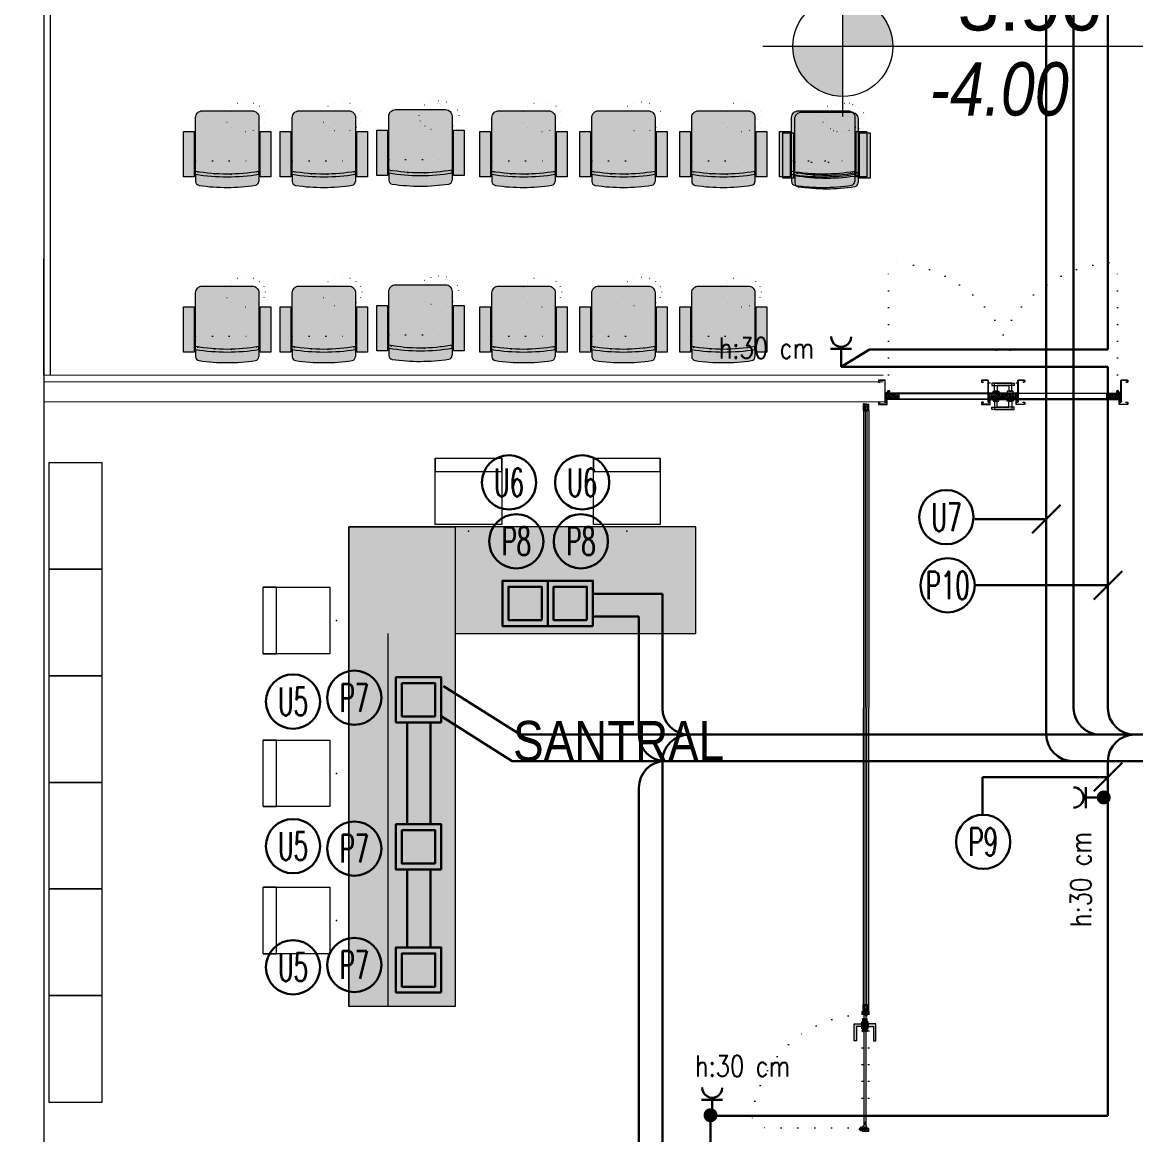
# Model space of a CAD drawing. Header units: metres. Extents: x -13194 to 152406, y -14653 to 29421.
# Drawn here: x 84024 to 84860, y 2365 to 3200 of the extents above; entities that cross this region are included whole.
import ezdxf
from ezdxf.enums import TextEntityAlignment as Align

# ---------------------------------------------------------------- set-up
doc = ezdxf.new("R2010")
doc.units = ezdxf.units.M
doc.header["$LTSCALE"] = 100
doc.header["$MEASUREMENT"] = 0
for name, pattern in [('DASHDOT', [1, 0.5, -0.25, 0, -0.25]), ('DOT2', [0.125, 0, -0.125]), ('HIDDEN', [0.375, 0.25, -0.125])]:
    doc.linetypes.add(name, pattern=pattern)
doc.layers.get('0').update_dxf_attribs({"color": 9, "lineweight": 9})
for name, color, linetype, lineweight in [('0 @ 1', 9, 'Continuous', 9), ('00', 9, 'Continuous', 9), ('01', 9, 'Continuous', 9), ('05', 9, 'Continuous', 9), ('05S', 9, 'Continuous', 9), ('06C', 9, 'Continuous', 9), ('06C @ 1', 9, 'Continuous', 9), ('06D', 9, 'Continuous', 9), ('07K', 9, 'Continuous', 9), ('09', 9, 'Continuous', 9), ('10', 9, 'Continuous', 9), ('12', 9, 'Continuous', 9), ('15', 9, 'Continuous', 9), ('20', 9, 'DOT2', 9), ('21', 9, 'Continuous', 9), ('E-KABLO', 7, 'Continuous', 30), ('E-LINYE', 7, 'Continuous', 30), ('E-PRİZ', 7, 'Continuous', 30), ('E-YAZI', 7, 'Continuous', 30)]:
    doc.layers.add(name, color=color, linetype=linetype, lineweight=lineweight)
doc.styles.add('Arial', font='arial.ttf', dxfattribs={"height": 2.5})
doc.styles.add('E-YAZI', font='txttw.shx')
doc.styles.add('MuuM_TEXT-ITALIC', font='ARIALNI.TTF')
doc.styles.add('MuuM_TEXT-STANDART', font='ARIALN.TTF')
pattern_1 = [(225, (-604.72494, -2171.82614), (-0.0883883476, 0.0883883476), []), (135, (-604.72494, -2171.82614), (0.0883883476, 0.0883883476), [])]

# ---------------------------------------------------------------- blocks, each defined once
blk = doc.blocks.new('100_PRİZ')
at = {"layer": 'E-PRİZ', "color": 4}
for p, q in [((-1.22, 2.14), (1.28, 2.14)), ((0, 2.4), (0, 0))]:
    blk.add_line(p, q, dxfattribs=at)
blk.add_arc((0, 3.6), 1.2, 180.7551, 0.7551, dxfattribs=at)
blk = doc.blocks.new('E-DÖŞEME BUAT')
at = {"layer": 'E-YAZI', "color": 5}
for points in [[(-34, 34), (0, 34), (0, 0), (-34, 0)], [(-29.5, 29.5), (-4.5, 29.5), (-4.5, 4.5), (-29.5, 4.5)]]:
    blk.add_lwpolyline(points, close=True, dxfattribs=at)
blk = doc.blocks.new('1.Bod.Ara.Sitatik Elk')
at = {"layer": '01'}
blk.add_lwpolyline([(40, -8750), (0, -8750), (0, -2950), (40, -2950), (40, -8710), (40, -8710)], close=True, dxfattribs=at)
blk = doc.blocks.new('p-sandalye-03')
for points in [[(-5, -25.14), (-5, 24.86), (-55, 24.86), (-55, -25.14), (-5, -25.14)], [(-55, 24.86), (-45, 24.86), (-45, -25.14), (-55, -25.14)]]:
    blk.add_lwpolyline(points)
blk.add_point((0, -0.14))
blk = doc.blocks.new('g-kapı kolu-p')
at = {"layer": '05S'}
h = blk.add_hatch(color=256, dxfattribs=at)
h.paths.add_polyline_path([(-0.95, 8.21), (11.85, 8.21), (11.85, 6.31), (0.95, 6.31), (0.95, 2.41), (-0.95, 2.41)])
h.paths.add_polyline_path([(-2.65, 2.41), (2.65, 2.41), (2.65, 1.5), (-2.65, 1.5)])
h.paths.add_polyline_path([(-5, 1.5), (5, 1.5), (5, 0.5), (-5, 0.5)])
h.paths.add_polyline_path([(-5, -0.5), (5, -0.5), (5, -1.5), (-5, -1.5)])
h.paths.add_polyline_path([(-2.65, -1.5), (2.65, -1.5), (2.65, -2.41), (-2.65, -2.41)])
h.paths.add_polyline_path([(-0.95, -2.41), (0.95, -2.41), (0.95, -6.31), (11.85, -6.31), (11.85, -8.21), (-0.95, -8.21)])
for points in [[(-5, 0.5), (5, 0.5), (5, 1.5), (-5, 1.5)], [(-2.65, 1.5), (2.65, 1.5), (2.65, 2.41), (-2.65, 2.41)], [(-5, -1.5), (5, -1.5), (5, -0.5), (-5, -0.5)], [(-2.65, -1.5), (2.65, -1.5), (2.65, -2.41), (-2.65, -2.41)]]:
    blk.add_lwpolyline(points, close=True)
for points in [[(11.85, 8.21), (-0.95, 8.21), (-0.95, 2.41), (0.95, 2.41), (0.95, 6.31), (11.85, 6.31), (11.85, 8.21)], [(11.85, -8.21), (-0.95, -8.21), (-0.95, -2.41), (0.95, -2.41), (0.95, -6.31), (11.85, -6.31), (11.85, -8.21)]]:
    blk.add_lwpolyline(points)
blk = doc.blocks.new('k-cambölme-kapı-p')
at = {"layer": '10'}
h = blk.add_hatch(dxfattribs=at)
h.set_pattern_fill('NET', color=256, angle=135, style=0)
h.set_pattern_definition([(135, (3753.7029, 560.85184), (-0.0883883476, -0.0883883476), []), (225, (3753.7029, 560.85184), (0.0883883476, -0.0883883476), [])])
h.paths.add_polyline_path([(2.08, -0.06), (2.08, 0.02), (2.07, 0.04), (2.05, 0.07), (2.01, 0.09), (1.98, 0.1), (1.97, 0.1), (1.97, -0.29), (1.94, -0.29), (1.94, -0.43), (1.88, -0.49), (1.67, -0.49), (1.82, -0.29), (1.73, -0.29), (1.53, -0.5), (1.44, -0.5), (1.62, -0.32), (1.62, -0.29), (1.51, -0.29), (1.34, -0.42), (1.32, -0.44), (1.3, -0.48), (1.29, -0.51), (1.26, -0.57), (1.26, -0.31), (1.32, -0.29), (1.23, -0.29), (1.23, -0.53), (1.23, -0.59), (1.24, -0.62), (1.26, -0.64), (3.47, -0.64), (3.47, -0.58), (3.38, -0.35), (3.38, -0.3), (3.42, -0.25), (3.42, -0.2), (3.38, -0.16), (2.73, -0.16), (2.74, -0.2), (2.91, -0.2, -1), (2.91, -0.25)])
h.paths.add_polyline_path([(2.05, -0.18), (2.05, -0.21), (2.08, -0.23), (2.11, -0.24), (2.15, -0.25), (2.95, -0.27), (2.92, -0.29), (2.55, -0.29), (2.54, -0.31), (2.52, -0.33), (2.5, -0.34), (2.48, -0.34), (2.46, -0.34), (2.44, -0.32), (2.42, -0.3), (2.08, -0.3), (1.99, -0.11), (1.99, -0.07), (2.05, -0.07)], flags=16)
h.paths.add_polyline_path([(2.41, -0.34), (2.51, -0.5), (2.08, -0.5), (2.08, -0.34)], flags=16)
h.paths.add_polyline_path([(2.55, -0.33), (2.89, -0.33), (2.94, -0.33), (3.28, -0.34, 0.166992), (3.34, -0.55), (2.72, -0.55), (2.55, -0.36)], flags=16)
h.paths.add_polyline_path([(3.02, -0.22), (3.02, -0.2), (3.33, -0.2, 0.10606), (3.29, -0.33), (3.01, -0.27)], flags=16)
h = blk.add_hatch(dxfattribs=at)
h.set_pattern_fill('NET', color=256, angle=135, style=0)
h.set_pattern_definition([(45, (474.94443, 2280.71206), (0.0883883476, -0.0883883476), []), (315, (474.94443, 2280.71206), (-0.0883883476, -0.0883883476), [])])
h.paths.add_polyline_path([(87.27, -0.16), (87.26, -0.2), (87.09, -0.2, 1), (87.09, -0.25), (87.92, -0.25), (87.92, -0.01), (87.93, 0.03), (87.96, 0.05), (88, 0.07), (88.03, 0.07), (88.03, -0.29), (88.06, -0.29), (88.06, -0.43), (88.12, -0.49), (88.33, -0.49), (88.18, -0.29), (88.27, -0.29), (88.47, -0.5), (88.56, -0.5), (88.38, -0.32), (88.38, -0.29), (88.49, -0.29), (88.66, -0.42), (88.68, -0.44), (88.7, -0.48), (88.71, -0.51), (88.74, -0.57), (88.74, -0.31), (88.68, -0.29), (88.77, -0.29), (88.77, -0.53), (88.77, -0.59), (88.76, -0.62), (88.74, -0.64), (86.53, -0.64), (86.53, -0.58), (86.62, -0.35), (86.62, -0.3), (86.58, -0.25), (86.58, -0.2), (86.62, -0.16)])
h.paths.add_polyline_path([(87.28, -0.55), (87.45, -0.36), (87.45, -0.33), (87.11, -0.33), (87.06, -0.33), (87.03, -0.31), (86.99, -0.27), (86.98, -0.22), (86.98, -0.2), (86.67, -0.2, -0.292264), (86.66, -0.55)], flags=16)
h.paths.add_polyline_path([(87.48, -0.51), (87.59, -0.51), (87.53, -0.43)], flags=16)
h.paths.add_polyline_path([(87.56, -0.4), (87.69, -0.5), (87.92, -0.5), (87.92, -0.34), (87.59, -0.34)], flags=16)
h.paths.add_polyline_path([(87.62, -0.53), (87.71, -0.62), (87.71, -0.53)], flags=16)
for points in [[(1.97, -0.29), (1.97, 2.13), (2.05, 2.13), (2.05, 2.28, 0.414214), (1.89, 2.44), (0.08, 2.44, 0.414214), (0, 2.36), (0, -2.36, 0.414214), (0.08, -2.44), (2.05, -2.44), (2.05, -2.25), (2.05, -2.23), (2.05, -2.23), (2.05, -2.23), (2.05, -2.23), (2.05, -2.23), (2.05, -0.89)], [(88.03, -0.29), (88.03, 2.13), (87.95, 2.13), (87.95, 2.28, -0.414214), (88.11, 2.44), (89.92, 2.44, -0.414214), (90, 2.36), (90, -2.36, -0.414214), (89.92, -2.44), (87.95, -2.44), (87.95, -2.25), (87.95, -2.23), (87.95, -2.23), (87.95, -2.23), (87.95, -2.23), (87.95, -2.23), (87.95, -0.89)], [(1.51, -0.29), (1.34, -0.42), (1.32, -0.44), (1.3, -0.48), (1.29, -0.51), (1.26, -0.57), (1.26, -0.31), (1.32, -0.29), (1.23, -0.29), (1.23, -0.53), (1.23, -0.59), (1.24, -0.62), (1.26, -0.64), (3.47, -0.64), (3.47, -0.58), (3.38, -0.35), (3.38, -0.3), (3.42, -0.25), (3.42, -0.2), (3.38, -0.16), (2.73, -0.16), (2.74, -0.2), (2.91, -0.2, -1), (2.91, -0.25, -1)], [(88.49, -0.29), (88.66, -0.42), (88.68, -0.44), (88.7, -0.48), (88.71, -0.51), (88.74, -0.57), (88.74, -0.31), (88.68, -0.29), (88.77, -0.29), (88.77, -0.53), (88.77, -0.59), (88.76, -0.62), (88.74, -0.64), (86.53, -0.64), (86.53, -0.58), (86.62, -0.35), (86.62, -0.3), (86.58, -0.25), (86.58, -0.2), (86.62, -0.16), (87.27, -0.16), (87.26, -0.2), (87.09, -0.2, 1), (87.09, -0.25, 1)], [(86.66, -0.55), (87.28, -0.55), (87.45, -0.36), (87.45, -0.33), (87.11, -0.33), (87.06, -0.33), (87.03, -0.31), (86.99, -0.27), (86.98, -0.22), (86.98, -0.2), (86.67, -0.2, 1)]]:
    blk.add_lwpolyline(points, format="xyb", dxfattribs=at)
for points in [[(1.82, 2.27), (0.16, 2.27), (0.16, 2.03), (0.38, 2.03), (0.38, 1.92), (0.22, 1.92), (0.22, 1.16), (0.35, 1.16), (0.35, -0.41), (0.22, -0.41), (0.22, -1.23), (0.36, -1.23), (0.36, -1.38), (0.16, -1.38), (0.16, -2.24), (1.82, -2.24), (1.82, -1.72), (1.62, -1.72), (1.62, -1.58), (1.82, -1.58), (1.82, -1.37), (1.61, -1.37), (1.61, -1.24), (1.74, -1.24), (1.74, -0.85), (1.06, -0.85), (1.06, -0.13), (1.5, -0.13), (1.5, 1.92), (1.57, 2.03), (1.82, 2.03), (1.82, 2.27)], [(0.69, 3.63), (0.69, 2.44)], [(0.69, 2.27), (0.69, -0.24), (1.06, -0.24)], [(1.06, 2.44), (1.06, 2.86)], [(1.06, -0.13), (1.06, 2.27)], [(1.5, 1.92), (1.06, 1.92)], [(1.17, 1.92), (1.17, -0.13)], [(2.91, -0.25), (2.08, -0.06), (2.08, 0.02), (2.07, 0.04), (2.05, 0.07), (2.01, 0.09), (1.98, 0.1), (1.97, 0.1)], [(3.84, 0.88), (2.63, 3.22)], [(4.07, 1.27), (2.67, 3.99)], [(8.14, 0.88), (8.14, 1.27), (4.07, 1.27)], [(5.3, 0.88), (5.3, -0.16)], [(5.5, 1.27), (5.77, 0.97), (5.77, 0.88)], [(5.59, 0.88), (5.59, -0.16)], [(6.76, 1.27), (6.49, 0.97), (6.49, 0.88)], [(6.67, 0.88), (6.67, -0.16)], [(6.96, 0.88), (6.96, -0.16)], [(87.09, -0.25), (87.92, -0.25), (87.92, -0.01), (87.93, 0.03), (87.96, 0.05), (88, 0.07), (88.03, 0.07)], [(88.18, 2.27), (89.84, 2.27), (89.84, 2.03), (89.62, 2.03), (89.62, 1.92), (89.78, 1.92), (89.78, 1.16), (89.65, 1.16), (89.65, -0.41), (89.78, -0.41), (89.78, -1.23), (89.64, -1.23), (89.64, -1.38), (89.84, -1.38), (89.84, -2.24), (88.18, -2.24), (88.18, -1.72), (88.38, -1.72), (88.38, -1.58), (88.18, -1.58), (88.18, -1.37), (88.39, -1.37), (88.39, -1.24), (88.26, -1.24), (88.26, -0.85), (88.94, -0.85), (88.94, -0.13), (88.5, -0.13), (88.5, 1.92), (88.43, 2.03), (88.18, 2.03), (88.18, 2.27)], [(2.05, -0.89), (3.59, -0.89), (3.59, -0.64), (1.23, -0.64), (1.23, -0.29), (1.97, -0.29)], [(1.62, -0.29), (1.62, -0.32), (1.44, -0.5), (1.53, -0.5), (1.73, -0.29)], [(1.82, -0.29), (1.67, -0.49), (1.88, -0.49), (1.94, -0.43), (1.94, -0.29)], [(3.34, -0.55), (2.72, -0.55), (2.55, -0.36), (2.55, -0.33), (2.89, -0.33), (2.94, -0.33)], [(3.28, -0.34), (3.28, -0.34), (2.94, -0.33)], [(3.01, -0.27), (3.02, -0.22), (3.02, -0.2), (3.33, -0.2)], [(3.01, -0.27), (3.29, -0.33), (3.29, -0.33)], [(4.06, -0.16), (4.06, -0.55), (8.14, -0.55)], [(8.14, -0.55), (8.14, -0.16)], [(87.95, -0.89), (86.41, -0.89), (86.41, -0.64), (88.77, -0.64), (88.77, -0.29), (88.03, -0.29)], [(87.59, -0.51), (87.53, -0.43), (87.48, -0.51), (87.59, -0.51)], [(88.18, -0.29), (88.33, -0.49), (88.12, -0.49), (88.06, -0.43), (88.06, -0.29)], [(88.38, -0.29), (88.38, -0.32), (88.56, -0.5), (88.47, -0.5), (88.27, -0.29)]]:
    blk.add_lwpolyline(points, dxfattribs=at)
at = {"layer": '10', "linetype": 'DASHDOT', "ltscale": 0.05}
for points in [[(3.22, 3.63), (0.2, 3.63)], [(1.71, 2.14), (1.71, 4.9)], [(6.13, 1.44), (6.13, -0.55)]]:
    blk.add_lwpolyline(points, dxfattribs=at)
at = {"layer": '10'}
for points in [[(1.99, -0.07), (2.05, -0.07), (2.05, -0.18), (2.05, -0.21), (2.08, -0.23), (2.11, -0.24), (2.15, -0.25), (2.95, -0.27), (2.92, -0.29), (2.55, -0.29), (2.54, -0.31), (2.52, -0.33), (2.5, -0.34), (2.48, -0.34), (2.46, -0.34), (2.44, -0.32), (2.42, -0.3), (2.08, -0.3), (1.99, -0.11)], [(2.08, -0.5), (2.08, -0.34), (2.41, -0.34), (2.51, -0.5), (2.51, -0.5)], [(87.92, -0.5), (87.92, -0.34), (87.59, -0.34), (87.56, -0.4), (87.69, -0.5)], [(87.62, -0.53), (87.71, -0.53), (87.71, -0.62)]]:
    blk.add_lwpolyline(points, close=True, dxfattribs=at)
blk.add_circle((1.71, 3.65), 1.02, dxfattribs=at)
for centre, start, end in [((3.6, -0.37), 176.14303, 214.06492), ((3.6, -0.37), 148.89788, 173.11441), ((86.4, -0.37), 325.93508, 31.10212)]:
    blk.add_arc(centre, 0.322, start, end, dxfattribs=at)
at = {"layer": '15', "linetype": 'DOT2'}
blk.add_lwpolyline([(2.48, 0.36), (2.48, 85.36)], dxfattribs=at)
at = {"layer": '15'}
blk.add_lwpolyline([(2.58, 0.88), (87.42, 0.88), (87.52, 0.78), (87.52, -0.05), (87.42, -0.16), (2.58, -0.16), (2.58, -0.16), (2.48, -0.05), (2.48, 0.78), (2.58, 0.88)], dxfattribs=at)
at = {"layer": '15', "linetype": 'DOT2'}
blk.add_arc((2.48, 0.36), 85.04, 0, 90, dxfattribs=at)
at = {"layer": '20'}
for p, q in [((87.95, 2.43), (2.05, 2.43)), ((87.95, 2.13), (2.05, 2.13)), ((87.95, -2.23), (2.05, -2.23)), ((87.95, -2.44), (2.05, -2.44))]:
    blk.add_line(p, q, dxfattribs=at)
at = {"layer": '06C', "xscale": -1}
blk.add_blockref('g-kapı kolu-p', (79.64, 0.38), dxfattribs=at)
blk = doc.blocks.new('p-strahle-alüminyumdoğramaprofili')
at = {"layer": '10'}
h = blk.add_hatch(dxfattribs=at)
h.set_pattern_fill('NET', color=256, angle=315, style=0)
h.set_pattern_definition(pattern_1)
h.paths.add_polyline_path([(-4.62, 2.65), (-4.68, 2.65), (-4.72, 2.75), (-4.72, 2.8), (-4.69, 2.8), (-4.69, 2.92), (-4.98, 2.92), (-4.98, 2.8), (-4.95, 2.8), (-4.99, 2.65), (-5.08, 2.66), (-5.25, 2.28), (-5.14, 2.28), (-5.14, 2.33), (-4.98, 2.52, 0.2599), (-4.9, 2.28), (-4.66, 2.28, 0.382682)])
h.paths.add_polyline_path([(-4.86, 2.52), (-4.67, 2.52, -2.16717)], flags=16)
h = blk.add_hatch(dxfattribs=at)
h.set_pattern_fill('NET', color=256, angle=315, style=0)
h.set_pattern_definition(pattern_1)
h.paths.add_polyline_path([(-4.62, 0.88), (-4.68, 0.88), (-4.72, 0.77), (-4.72, 0.73), (-4.69, 0.73), (-4.69, 0.6), (-4.98, 0.6), (-4.98, 0.73), (-4.95, 0.73), (-4.99, 0.88), (-5.08, 0.87), (-5.25, 1.24), (-5.14, 1.24), (-5.14, 1.2), (-4.98, 1.01, -0.2599), (-4.9, 1.24), (-4.66, 1.24, -0.382682)])
h.paths.add_polyline_path([(-4.86, 1), (-4.67, 1, 2.16717)], flags=16)
h = blk.add_hatch(dxfattribs=at)
h.set_pattern_fill('NET', color=256, angle=315, style=0)
h.set_pattern_definition([(225, (-608.45214, -2173.53612), (-0.0883883476, 0.0883883476), []), (135, (-608.45214, -2173.53612), (0.0883883476, 0.0883883476), [])])
h.paths.add_polyline_path([(-3.45, 2.28), (-3.45, 2.57), (-4.49, 2.57), (-4.49, 2.28)])
h = blk.add_hatch(dxfattribs=at)
h.set_pattern_fill('NET', color=256, angle=315, style=0)
h.set_pattern_definition([(225, (-608.45214, -2180.04526), (-0.0883883476, 0.0883883476), []), (135, (-608.45214, -2180.04526), (0.0883883476, 0.0883883476), [])])
h.paths.add_polyline_path([(-3.45, 0.93), (-3.45, 1.24), (-4.49, 1.24), (-4.49, 0.93)])
h = blk.add_hatch(dxfattribs=at)
h.set_pattern_fill('NET', color=256, angle=315, style=0)
h.set_pattern_definition([(225, (-629.50454, -2177.58922), (-0.0883883476, 0.0883883476), []), (135, (-629.50454, -2177.58922), (0.0883883476, 0.0883883476), [])])
h.paths.add_polyline_path([(0, 0.68), (0, 1.75), (-0.18, 1.75), (-0.18, 0.68)])
for points in [[(-5.08, 2.66), (-5.25, 2.28)], [(-5.09, 0.88), (-5.25, 1.24)], [(-4.98, 2.52), (-5.14, 2.33), (-5.14, 2.28)], [(-4.98, 1.01), (-5.14, 1.2), (-5.14, 1.24)], [(-4.92, 3.6), (-4.92, 3.16), (-4.61, 3.16), (-4.61, 2.87), (-4.52, 2.87), (-4.62, 2.65), (-4.68, 2.65), (-4.72, 2.75), (-4.72, 2.8), (-4.69, 2.8), (-4.69, 3.05), (-4.98, 3.05), (-4.98, 2.8), (-4.95, 2.8), (-4.99, 2.65), (-5.08, 2.66), (-5.07, 3.76), (-0.11, 3.76)], [(-4.69, 2.92), (-4.98, 2.92)], [(-4.71, 0.6), (-4.98, 0.6)], [(-2.83, 0.2), (-2.67, 0.2), (-2.67, -0.04), (-4.87, -0.04), (-4.87, 0.19), (-4.57, 0.19), (-4.57, 0.73), (-2.67, 0.73)], [(-4.52, 2.87), (-4.49, 2.87), (-4.49, 2.26)], [(-4.49, 0.93), (-4.49, 0.93), (-4.49, 1.26)], [(-3.45, 2.26), (-3.45, 2.57)], [(-3.45, 1.26), (-3.45, 0.93)], [(-2.08, 0.93), (-2.08, 2.57)], [(-0.18, 0.68), (0, 0.68), (0, 1.75)], [(-0.18, 1.75), (0, 1.75)]]:
    blk.add_lwpolyline(points, dxfattribs=at)
for points in [[(-0.18, 2.74), (-0.18, 2.21), (0, 2.21), (0, 2.08), (-0.18, 2.08), (-0.18, 0.43), (0, 0.43), (0, 0), (-0.12, 0), (-0.12, -0.24), (-5.09, -0.24), (-5.09, 0.88), (-4.98, 0.88), (-4.94, 0.7), (-4.99, 0.7), (-4.99, 0.33), (-4.71, 0.33), (-4.71, 0.88), (-4.56, 0.88), (-4.52, 0.93), (-1.28, 0.93), (-1.2, 1.22), (-0.9, 1.22), (-0.9, 0.62), (-0.58, 0.62), (-0.58, 2.74)], [(-2.03, 0.78), (-1.35, 0.78), (-1.35, 0.08), (-1.28, 0.04), (-1.28, -0.04), (-2.09, -0.04), (-2.09, 0.1), (-2.03, 0.15)]]:
    blk.add_lwpolyline(points, close=True, dxfattribs=at)
for points in [[(-0.57, 3.26), (-0.57, 3.62), (-4.89, 3.62), (-4.89, 3.65, 0.561743), (-4.97, 3.66, 0.595966), (-4.92, 3.6, -2.204878)], [(-4.67, 2.52), (-4.86, 2.52, 1)], [(-4.67, 1), (-4.86, 1, -1)], [(-4.61, 2.87), (-4.49, 3.45, -0.833203), (-4.18, 3.44, -0.447088)], [(-4.49, 2.57), (-1.23, 2.57, -0.414214), (-0.9, 2.25), (-0.9, 1.22)], [(-4.18, 3.44), (-4.18, 2.99, 0.414214), (-4.07, 2.89), (-0.82, 2.89), (-0.82, 3.62)], [(-2.67, 0.73), (-2.67, 0.32), (-2.83, 0.32, 1), (-2.83, 0.2, -1)], [(-0.11, 3.76), (-0.11, 3.62), (-0.45, 3.62), (-0.45, 3.14, -1), (-0.66, 3.14)], [(-0.66, 3.14, -0.305404), (-0.57, 3.26, -5.773092)]]:
    blk.add_lwpolyline(points, format="xyb", dxfattribs=at)
for centre, radius, start, end in [((-4.73, 2.47), 0.253, 168.66756, 234.12581), ((-4.73, 1.06), 0.253, 125.87419, 191.33244), ((-4.77, 2.44), 0.125, 139.54015, 40.45985), ((-4.77, 1.08), 0.125, 319.54015, 220.45985), ((-4.84, 2.48), 0.273, 305.97376, 36.42893), ((-4.84, 1.04), 0.273, 323.57107, 54.02624)]:
    blk.add_arc(centre, radius, start, end, dxfattribs=at)
blk = doc.blocks.new('gr-p-birim')
blk.add_lwpolyline([(-0.5, -0.5), (0.5, -0.5), (0.5, 0.5), (-0.5, 0.5)], close=True)
blk = doc.blocks.new('p-kapı kolu')
for points in [[(2.2, 0), (2.2, -1.25), (-2.2, -1.25), (-2.2, 0), (2.2, 0)], [(1.225, -1.25), (1.225, -7.5), (-13.775, -7.5), (-13.775, -5.625), (-1.025, -5.625), (-1.025, -5.625), (-1.025, -1.25), (1.225, -1.25)]]:
    blk.add_lwpolyline(points)
blk = doc.blocks.new('K-AH-01')
at = {"layer": '09'}
h = blk.add_hatch(dxfattribs=at)
h.set_pattern_fill('LOGEND', color=256, scale=10, style=0)
h.set_pattern_definition([(7e-15, (-3944.073, -2726.897), (10, 10), [3, -7]), (7e-15, (-3944.073, -2726.397), (10, 10), [3, -7]), (7e-15, (-3943.573, -2725.397), (10, 10), [2, -8]), (7e-15, (-3943.073, -2724.397), (10, 10), [1.5, -8.5]), (7e-15, (-3943.073, -2723.397), (10, 10), [1, -9]), (7e-15, (-3945.573, -2722.397), (10, 10), [0.5, -2.5, 0.5, -6.5]), (7e-15, (-3944.073, -2721.897), (10, 10), [0.5, -4, 1.5, -4]), (7e-15, (-3942.073, -2721.397), (10, 10), [0.5, -0.5, 0.5, -8.5]), (7e-15, (-3942.573, -2720.897), (10, 10), [0.5, -9.5]), (7e-15, (-3943.073, -2719.897), (10, 10), [1.5, -8.5]), (7e-15, (-3943.073, -2718.897), (10, 10), [2, -8]), (7e-15, (-3943.573, -2717.897), (10, 10), [2.5, -3, 0.5, -4]), (90, (-3947.573, -2723.897), (-10, 10), [0.5, -1, 2.5, -6]), (90, (-3947.073, -2722.897), (-10, 10), [0.5, -0.5, 1.5, -7.5]), (90, (-3946.573, -2718.897), (-10, 10), [1, -9]), (90, (-3946.073, -2722.897), (-10, 10), [2, -3, 0.5, -4.5]), (90, (-3945.573, -2717.397), (-10, 10), [0.5, -9.5]), (90, (-3945.073, -2722.397), (-10, 10), [1.5, -8.5]), (90, (-3944.073, -2721.897), (-10, 10), [1, -9]), (90, (-3943.073, -2721.897), (-10, 10), [0.5, -1.5, 1.5, -6.5]), (90, (-3942.573, -2721.397), (-10, 10), [0.5, -9.5]), (90, (-3942.073, -2723.397), (-10, 10), [1.4, -8.6]), (90, (-3941.573, -2725.397), (-10, 10), [1, -9]), (90, (-3940.573, -2721.397), (-10, 10), [0.5, -9.5]), (90, (-3939.573, -2721.897), (-10, 10), [1.5, -8.5]), (90, (-3938.573, -2721.897), (-10, 10), [1.5, -8.5]), (45, (-3940.073, -2725.8966), (1e-15, 10), [0.7071, -0.7071, 0.7071, -12.020836]), (45, (-3942.073, -2723.3966), (1e-15, 10), [1.4142, -12.727936]), (45, (-3946.073, -2718.3966), (1e-15, 10), [1.4142, -12.727936]), (45, (-3944.073, -2720.8966), (1e-15, 10), [1.4142, -12.727936]), (45, (-3943.573, -2722.8966), (1e-15, 10), [1.4142, -12.727936]), (45, (-3940.573, -2724.8966), (1e-15, 10), [1.4142, -12.727936]), (45, (-3941.573, -2724.3966), (1e-15, 10), [2.12132, -12.020816]), (45, (-3944.573, -2719.8966), (1e-15, 10), [0.7071, -13.435036]), (45, (-3945.073, -2718.8966), (1e-15, 10), [0.7071, -13.435036]), (45, (-3941.073, -2718.8966), (1e-15, 10), [0.7071, -13.435036]), (45, (-3945.073, -2723.8966), (1e-15, 10), [0.7071, -13.435036]), (45, (-3939.573, -2720.3966), (1e-15, 10), [0.7071, -13.435036]), (45, (-3943.073, -2721.3966), (1e-15, 10), [0.7071, -13.435036]), (45, (-3942.073, -2720.3966), (1e-15, 10), [0.7071, -13.435036]), (135, (-3942.573, -2722.3966), (-10, 1e-15), [0.7071, -0.7071, 2.12132, -10.606616]), (135, (-3941.073, -2722.3966), (-10, 1e-15), [0.7071, -13.435036]), (135, (-3941.073, -2725.8966), (-10, 1e-15), [0.7071, -13.435036]), (135, (-3943.073, -2723.3966), (-10, 1e-15), [0.7071, -13.435036]), (135, (-3941.573, -2721.3966), (-10, 1e-15), [0.7071, -13.435036]), (135, (-3944.073, -2723.8966), (-10, 1e-15), [0.7071, -13.435036]), (135, (-3940.073, -2723.8966), (-10, 1e-15), [0.7071, -13.435036]), (135, (-3947.073, -2726.8966), (-10, 1e-15), [0.7071, -13.435036]), (135, (-3946.573, -2726.3966), (-10, 1e-15), [1.4142, -12.727936]), (135, (-3946.073, -2725.8966), (-10, 1e-15), [1.4142, -12.727936]), (135, (-3945.073, -2725.8966), (-10, 1e-15), [1.4142, -12.727936]), (135, (-3944.573, -2724.8966), (-10, 1e-15), [1.4142, -12.727936]), (135, (-3940.573, -2720.8966), (-10, 1e-15), [1.4142, -12.727936]), (135, (-3938.573, -2725.8966), (-10, 1e-15), [1.4142, -12.727936]), (135, (-3938.073, -2717.8966), (-10, 1e-15), [1.4142, -12.727936]), (135, (-3938.073, -2718.8966), (-10, 1e-15), [1.4142, -12.727936]), (135, (-3939.073, -2719.3966), (-10, 1e-15), [1.4142, -12.727936]), (135, (-3946.073, -2719.3966), (-10, 1e-15), [2.12132, -12.020816]), (135, (-3939.573, -2720.3966), (-10, 1e-15), [2.12132, -12.020816]), (26.56505, (-3945.0727, -2717.3966), (10, 4e-09), [1.118, -21.24268]), (26.56505, (-3945.0727, -2722.3966), (10, 4e-09), [1.118, -21.24268]), (26.56505, (-3944.0727, -2719.3966), (10, 4e-09), [1.118, -21.24268]), (26.56505, (-3941.0727, -2726.3966), (10, 4e-09), [1.118, -21.24268]), (26.56505, (-3941.5727, -2725.3966), (10, 4e-09), [1.118, -21.24268]), (26.56505, (-3944.5727, -2723.3966), (10, 4e-09), [1.118, -21.24268]), (26.56505, (-3944.5727, -2718.3966), (10, 4e-09), [1.118, -21.24268]), (26.56505, (-3941.5727, -2721.3966), (10, 4e-09), [2.236, -20.12468]), (63.43495, (-3941.5727, -2719.8966), (5e-10, 10), [1.118, -21.24268]), (63.43495, (-3940.0727, -2722.8966), (5e-10, 10), [1.118, -21.24268]), (63.43495, (-3945.0727, -2720.8966), (5e-10, 10), [1.118, -21.24268]), (63.43495, (-3947.0727, -2720.3966), (5e-10, 10), [1.118, -21.24268]), (63.43495, (-3941.0727, -2722.3966), (5e-10, 10), [1.118, -21.24268]), (63.43495, (-3942.0727, -2722.3966), (5e-10, 10), [1.118, -21.24268]), (63.43495, (-3946.0727, -2720.8966), (5e-10, 10), [2.236, -20.12468]), (63.43495, (-3938.5727, -2724.3966), (5e-10, 10), [2.236, -20.12468]), (63.43495, (-3939.5727, -2723.8966), (5e-10, 10), [2.236, -20.12468]), (116.56505, (-3947.5727, -2725.3966), (-4e-09, 10), [1.118, -21.24268]), (116.56505, (-3947.5727, -2719.8966), (-4e-09, 10), [1.118, -21.24268]), (116.56505, (-3945.5727, -2726.8966), (-4e-09, 10), [1.118, -21.24268]), (116.56505, (-3946.5727, -2717.8966), (-4e-09, 10), [1.118, -21.24268]), (116.56505, (-3945.5727, -2723.8966), (-4e-09, 10), [1.118, -21.24268]), (116.56505, (-3943.5727, -2722.8966), (-4e-09, 10), [1.118, -21.24268]), (116.56505, (-3942.5727, -2720.8966), (-4e-09, 10), [1.118, -21.24268]), (116.56505, (-3947.0727, -2724.8966), (3.2e-06, 10.0000016), [1.118, -21.24268]), (116.56505, (-3944.5727, -2723.3966), (-4e-09, 10), [1.118, -21.24268]), (116.56505, (-3941.5727, -2724.3966), (-4e-09, 10), [1.118, -21.24268]), (116.56505, (-3940.5727, -2723.3966), (-4e-09, 10), [1.118, -21.24268]), (116.56505, (-3938.5727, -2720.3966), (-4e-09, 10), [1.118, -21.24268]), (116.56505, (-3946.0727, -2717.3966), (-4e-09, 10), [1.118, -21.24268]), (116.56505, (-3947.5727, -2717.8966), (-4e-09, 10), [2.236, -20.12468]), (116.56505, (-3946.0727, -2724.8966), (-4e-09, 10), [2.236, -20.12468]), (153.43495, (-3947.5727, -2726.3966), (-10, 5e-10), [1.118, -21.24268]), (153.43495, (-3939.0727, -2726.8966), (-10, 5e-10), [1.118, -21.24268]), (153.43495, (-3939.5727, -2721.8966), (-10, 5e-10), [1.118, -21.24268]), (153.43495, (-3943.5727, -2725.3966), (-10, 5e-10), [1.118, -21.24268]), (153.43495, (-3944.0727, -2726.3966), (-10, 5e-10), [1.118, -21.24268]), (153.43495, (-3943.0727, -2724.3966), (-10, 5e-10), [1.118, -21.24268]), (153.43495, (-3940.0727, -2718.3966), (-10, 5e-10), [1.118, -21.24268]), (153.43495, (-3939.0727, -2717.8966), (-10, 5e-10), [2.236, -20.12468])])
h.paths.add_polyline_path([(10.77, 6.46), (10.77, 2.46), (0.77, 2.46), (0.77, 6.46)])
h = blk.add_hatch(dxfattribs=at)
h.set_pattern_fill('LOGEND', color=256, scale=10, style=0)
h.set_pattern_definition([(7e-15, (-3938.781, -2726.897), (10, 10), [3, -7]), (7e-15, (-3938.781, -2726.397), (10, 10), [3, -7]), (7e-15, (-3938.281, -2725.397), (10, 10), [2, -8]), (7e-15, (-3937.781, -2724.397), (10, 10), [1.5, -8.5]), (7e-15, (-3937.781, -2723.397), (10, 10), [1, -9]), (7e-15, (-3940.281, -2722.397), (10, 10), [0.5, -2.5, 0.5, -6.5]), (7e-15, (-3938.781, -2721.897), (10, 10), [0.5, -4, 1.5, -4]), (7e-15, (-3936.781, -2721.397), (10, 10), [0.5, -0.5, 0.5, -8.5]), (7e-15, (-3937.281, -2720.897), (10, 10), [0.5, -9.5]), (7e-15, (-3937.781, -2719.897), (10, 10), [1.5, -8.5]), (7e-15, (-3937.781, -2718.897), (10, 10), [2, -8]), (7e-15, (-3938.281, -2717.897), (10, 10), [2.5, -3, 0.5, -4]), (90, (-3942.281, -2723.897), (-10, 10), [0.5, -1, 2.5, -6]), (90, (-3941.781, -2722.897), (-10, 10), [0.5, -0.5, 1.5, -7.5]), (90, (-3941.281, -2718.897), (-10, 10), [1, -9]), (90, (-3940.781, -2722.897), (-10, 10), [2, -3, 0.5, -4.5]), (90, (-3940.281, -2717.397), (-10, 10), [0.5, -9.5]), (90, (-3939.781, -2722.397), (-10, 10), [1.5, -8.5]), (90, (-3938.781, -2721.897), (-10, 10), [1, -9]), (90, (-3937.781, -2721.897), (-10, 10), [0.5, -1.5, 1.5, -6.5]), (90, (-3937.281, -2721.397), (-10, 10), [0.5, -9.5]), (90, (-3936.781, -2723.397), (-10, 10), [1.4, -8.6]), (90, (-3936.281, -2725.397), (-10, 10), [1, -9]), (90, (-3935.281, -2721.397), (-10, 10), [0.5, -9.5]), (90, (-3934.281, -2721.897), (-10, 10), [1.5, -8.5]), (90, (-3933.281, -2721.897), (-10, 10), [1.5, -8.5]), (45, (-3934.781, -2725.8966), (1e-15, 10), [0.7071, -0.7071, 0.7071, -12.020836]), (45, (-3936.781, -2723.3966), (1e-15, 10), [1.4142, -12.727936]), (45, (-3940.781, -2718.3966), (1e-15, 10), [1.4142, -12.727936]), (45, (-3938.781, -2720.8966), (1e-15, 10), [1.4142, -12.727936]), (45, (-3938.281, -2722.8966), (1e-15, 10), [1.4142, -12.727936]), (45, (-3935.281, -2724.8966), (1e-15, 10), [1.4142, -12.727936]), (45, (-3936.281, -2724.3966), (1e-15, 10), [2.12132, -12.020816]), (45, (-3939.281, -2719.8966), (1e-15, 10), [0.7071, -13.435036]), (45, (-3939.781, -2718.8966), (1e-15, 10), [0.7071, -13.435036]), (45, (-3935.781, -2718.8966), (1e-15, 10), [0.7071, -13.435036]), (45, (-3939.781, -2723.8966), (1e-15, 10), [0.7071, -13.435036]), (45, (-3934.281, -2720.3966), (1e-15, 10), [0.7071, -13.435036]), (45, (-3937.781, -2721.3966), (1e-15, 10), [0.7071, -13.435036]), (45, (-3936.781, -2720.3966), (1e-15, 10), [0.7071, -13.435036]), (135, (-3937.281, -2722.3966), (-10, 1e-15), [0.7071, -0.7071, 2.12132, -10.606616]), (135, (-3935.781, -2722.3966), (-10, 1e-15), [0.7071, -13.435036]), (135, (-3935.781, -2725.8966), (-10, 1e-15), [0.7071, -13.435036]), (135, (-3937.781, -2723.3966), (-10, 1e-15), [0.7071, -13.435036]), (135, (-3936.281, -2721.3966), (-10, 1e-15), [0.7071, -13.435036]), (135, (-3938.781, -2723.8966), (-10, 1e-15), [0.7071, -13.435036]), (135, (-3934.781, -2723.8966), (-10, 1e-15), [0.7071, -13.435036]), (135, (-3941.781, -2726.8966), (-10, 1e-15), [0.7071, -13.435036]), (135, (-3941.281, -2726.3966), (-10, 1e-15), [1.4142, -12.727936]), (135, (-3940.781, -2725.8966), (-10, 1e-15), [1.4142, -12.727936]), (135, (-3939.781, -2725.8966), (-10, 1e-15), [1.4142, -12.727936]), (135, (-3939.281, -2724.8966), (-10, 1e-15), [1.4142, -12.727936]), (135, (-3935.281, -2720.8966), (-10, 1e-15), [1.4142, -12.727936]), (135, (-3933.281, -2725.8966), (-10, 1e-15), [1.4142, -12.727936]), (135, (-3932.781, -2717.8966), (-10, 1e-15), [1.4142, -12.727936]), (135, (-3932.781, -2718.8966), (-10, 1e-15), [1.4142, -12.727936]), (135, (-3933.781, -2719.3966), (-10, 1e-15), [1.4142, -12.727936]), (135, (-3940.781, -2719.3966), (-10, 1e-15), [2.12132, -12.020816]), (135, (-3934.281, -2720.3966), (-10, 1e-15), [2.12132, -12.020816]), (26.56505, (-3939.7813, -2717.3966), (10, 4e-09), [1.118, -21.24268]), (26.56505, (-3939.7813, -2722.3966), (10, 4e-09), [1.118, -21.24268]), (26.56505, (-3938.7813, -2719.3966), (10, 4e-09), [1.118, -21.24268]), (26.56505, (-3935.7813, -2726.3966), (10, 4e-09), [1.118, -21.24268]), (26.56505, (-3936.2813, -2725.3966), (10, 4e-09), [1.118, -21.24268]), (26.56505, (-3939.2813, -2723.3966), (10, 4e-09), [1.118, -21.24268]), (26.56505, (-3939.2813, -2718.3966), (10, 4e-09), [1.118, -21.24268]), (26.56505, (-3936.2813, -2721.3966), (10, 4e-09), [2.236, -20.12468]), (63.43495, (-3936.2813, -2719.8966), (5e-10, 10), [1.118, -21.24268]), (63.43495, (-3934.7813, -2722.8966), (5e-10, 10), [1.118, -21.24268]), (63.43495, (-3939.7813, -2720.8966), (5e-10, 10), [1.118, -21.24268]), (63.43495, (-3941.7813, -2720.3966), (5e-10, 10), [1.118, -21.24268]), (63.43495, (-3935.7813, -2722.3966), (5e-10, 10), [1.118, -21.24268]), (63.43495, (-3936.7813, -2722.3966), (5e-10, 10), [1.118, -21.24268]), (63.43495, (-3940.7813, -2720.8966), (5e-10, 10), [2.236, -20.12468]), (63.43495, (-3933.2813, -2724.3966), (5e-10, 10), [2.236, -20.12468]), (63.43495, (-3934.2813, -2723.8966), (5e-10, 10), [2.236, -20.12468]), (116.56505, (-3942.2813, -2725.3966), (-4e-09, 10), [1.118, -21.24268]), (116.56505, (-3942.2813, -2719.8966), (-4e-09, 10), [1.118, -21.24268]), (116.56505, (-3940.2813, -2726.8966), (-4e-09, 10), [1.118, -21.24268]), (116.56505, (-3941.2813, -2717.8966), (-4e-09, 10), [1.118, -21.24268]), (116.56505, (-3940.2813, -2723.8966), (-4e-09, 10), [1.118, -21.24268]), (116.56505, (-3938.2813, -2722.8966), (-4e-09, 10), [1.118, -21.24268]), (116.56505, (-3937.2813, -2720.8966), (-4e-09, 10), [1.118, -21.24268]), (116.56505, (-3941.7813, -2724.8966), (3.2e-06, 10.0000016), [1.118, -21.24268]), (116.56505, (-3939.2813, -2723.3966), (-4e-09, 10), [1.118, -21.24268]), (116.56505, (-3936.2813, -2724.3966), (-4e-09, 10), [1.118, -21.24268]), (116.56505, (-3935.2813, -2723.3966), (-4e-09, 10), [1.118, -21.24268]), (116.56505, (-3933.2813, -2720.3966), (-4e-09, 10), [1.118, -21.24268]), (116.56505, (-3940.7813, -2717.3966), (-4e-09, 10), [1.118, -21.24268]), (116.56505, (-3942.2813, -2717.8966), (-4e-09, 10), [2.236, -20.12468]), (116.56505, (-3940.7813, -2724.8966), (-4e-09, 10), [2.236, -20.12468]), (153.43495, (-3942.2813, -2726.3966), (-10, 5e-10), [1.118, -21.24268]), (153.43495, (-3933.7813, -2726.8966), (-10, 5e-10), [1.118, -21.24268]), (153.43495, (-3934.2813, -2721.8966), (-10, 5e-10), [1.118, -21.24268]), (153.43495, (-3938.2813, -2725.3966), (-10, 5e-10), [1.118, -21.24268]), (153.43495, (-3938.7813, -2726.3966), (-10, 5e-10), [1.118, -21.24268]), (153.43495, (-3937.7813, -2724.3966), (-10, 5e-10), [1.118, -21.24268]), (153.43495, (-3934.7813, -2718.3966), (-10, 5e-10), [1.118, -21.24268]), (153.43495, (-3933.7813, -2717.8966), (-10, 5e-10), [2.236, -20.12468])])
h.paths.add_polyline_path([(89.06, 2.47), (89.06, 6.46), (99.06, 6.47), (99.06, 2.47)])
at = {"layer": '10'}
for points in [[(-0.44, -1.7), (1.3, -1.7, 0.414214), (1.6, -1.4), (1.6, 1.1, 0.414214), (1.3, 1.4, 0.414214), (1, 1.1), (1, 0.2), (0.2, 0.2), (0.2, 16.4, 0.414214), (-0.1, 16.7), (-4.6, 16.7, 0.414214), (-4.9, 16.4), (-4.9, 15.3, 0.414214), (-4.6, 15), (-3.5, 15), (-3.5, 15.2), (-4.6, 15.2, -0.414214), (-4.7, 15.3), (-4.7, 16.4, -0.414214), (-4.6, 16.5), (-0.2, 16.5), (-0.1, 16.5, -0.414214), (0, 16.4), (0, 0), (1.2, 0), (1.2, 1.1, -0.414214), (1.3, 1.2, -0.414214), (1.4, 1.1), (1.4, -1.4, -0.414214), (1.3, -1.5), (-0.44, -1.5), (-4.6, -1.5, -0.414214), (-4.7, -1.4), (-4.7, -0.3, -0.414214), (-4.6, -0.2), (-3.5, -0.2), (-3.5, 0), (-4.6, 0, 0.414214), (-4.9, -0.3), (-4.9, -1.4, 0.414214), (-4.6, -1.7)], [(2.15, 7.6), (0.77, 6.96), (0.77, 4.09), (0.57, 4.09), (0.57, 7.09), (2.04, 7.77, -14.796002)], [(100.44, -1.7), (98.7, -1.7, -0.414214), (98.4, -1.4), (98.4, 1.1, -0.414214), (98.7, 1.4, -0.414214), (99, 1.1), (99, 0.2), (99.8, 0.2), (99.8, 16.4, -0.414214), (100.1, 16.7), (104.6, 16.7, -0.414214), (104.9, 16.4), (104.9, 15.3, -0.414214), (104.6, 15), (103.5, 15), (103.5, 15.2), (104.6, 15.2, 0.414214), (104.7, 15.3), (104.7, 16.4, 0.414214), (104.6, 16.5), (100.2, 16.5), (100.1, 16.5, 0.414214), (100, 16.4), (100, 0), (98.8, 0), (98.8, 1.1, 0.414214), (98.7, 1.2, 0.414214), (98.6, 1.1), (98.6, -1.4, 0.414214), (98.7, -1.5), (100.44, -1.5), (104.6, -1.5, 0.414214), (104.7, -1.4), (104.7, -0.3, 0.414214), (104.6, -0.2), (103.5, -0.2), (103.5, 0), (104.6, 0, -0.414214), (104.9, -0.3), (104.9, -1.4, -0.414214), (104.6, -1.7)]]:
    blk.add_lwpolyline(points, format="xyb", close=True, dxfattribs=at)
blk.add_circle((2.72, 8.09), 0.55, dxfattribs=at)
at = {"layer": '12'}
for points in [[(0.77, 6.46), (99.06, 6.47), (99.06, 6.97), (0.77, 6.96)], [(0.77, 2.46), (10.77, 2.46), (10.77, 6.46), (0.77, 6.46)], [(0.77, 2.46), (99.06, 2.46), (99.06, 1.96), (0.77, 1.96)], [(89.06, 2.46), (99.06, 2.46), (99.06, 6.47), (89.06, 6.47)]]:
    blk.add_lwpolyline(points, close=True, dxfattribs=at)
at = {"layer": '20'}
blk.add_lwpolyline([(2.72, 8.09), (2.72, 105.23)], dxfattribs=at)
at = {"layer": '20', "linetype": 'HIDDEN'}
for points in [[(1.97, 6.89), (1.97, 5.39), (3.47, 5.39), (3.47, 6.89)], [(2.17, 7.58), (2.17, 5.59), (3.27, 5.59), (3.27, 7.58)]]:
    blk.add_lwpolyline(points, dxfattribs=at)
at = {"layer": '20'}
blk.add_arc((0.77, 6.96), 98.29, 357.08416, 88.86324, dxfattribs=at)
at = {"layer": '06C @ 1', "xscale": -1, "rotation": 180}
blk.add_blockref('p-kapı kolu', (94.06, 6.97), dxfattribs=at)
at = {"layer": '06C @ 1'}
blk.add_blockref('p-kapı kolu', (94.06, 1.96), dxfattribs=at)
blk = doc.blocks.new('p-koltuk-konferans-01')
at = {"layer": '05S'}
h = blk.add_hatch(color=256, dxfattribs=at)
h.paths.add_polyline_path([(23.76, -9.92), (23.76, -4.49, 0.372189), (21.19, -1.53, 0.073811), (-21.19, -1.6, 0.371171), (-23.74, -4.57), (-23.74, -9.92, -0.080751)])
h.paths.add_polyline_path([(23.76, -12.08), (23.76, -9.92, 0.080751), (-23.74, -9.92), (-23.74, -12.08, -0.087744)])
h.paths.add_polyline_path([(-23.74, -12.08), (-23.74, -52.5, 0.414214), (-18.74, -57.5), (18.76, -57.5, 0.414214), (23.76, -52.5), (23.76, -12.08, 0.087744)])
h.paths.add_polyline_path([(23.76, -37), (24.76, -37), (24.76, -12.08), (23.76, -12.08)])
h.paths.add_polyline_path([(24.76, -42), (32.76, -42), (32.76, -8), (24.76, -8)])
h.paths.add_polyline_path([(-23.74, -12.08), (-24.74, -12.08), (-24.74, -37), (-23.74, -37)])
h.paths.add_polyline_path([(-24.74, -8), (-32.74, -8), (-32.74, -42), (-24.74, -42)])
for p, q in [((-23.74, -9.92), (-23.74, -4.57)), ((23.76, -9.92), (23.76, -4.49))]:
    blk.add_line(p, q)
for points in [[(-24.74, -8), (-24.74, -42), (-32.74, -42), (-32.74, -8)], [(32.76, -8), (32.76, -42), (24.76, -42), (24.76, -8)]]:
    blk.add_lwpolyline(points, close=True)
for points in [[(-23.74, -9.92), (-23.74, -12.08), (-24.74, -12.08)], [(23.76, -9.92), (23.76, -12.08), (24.76, -12.08)], [(-24.74, -37), (-23.74, -37)], [(24.76, -37), (23.76, -37)]]:
    blk.add_lwpolyline(points)
blk.add_lwpolyline([(23.76, -12.08), (23.76, -52.5, -0.414214), (18.76, -57.5), (-18.74, -57.5, -0.414214), (-23.74, -52.5), (-23.74, -12.08, -0.087744)], format="xyb", close=True)
at = {"linetype": 'DOT2'}
for points in [[(22.06, -11.73, -0.370904), (23.76, -13.71), (23.76, -20), (-23.74, -20), (-23.74, -13.71, -0.370904), (-22.04, -11.73, -0.078599)], [(1.26, -53, 0.129253), (0.2, -48.98, 0.10637), (-3.14, -45.22, 0.084664), (-7.82, -42.88, 0.073859), (-13.74, -42, 0.073859), (-19.67, -42.88, 0.084664), (-24.35, -45.22, 0.10637), (-27.68, -48.98, 0.129253), (-28.74, -53, 0.129253), (-27.68, -57.02, 0.10637), (-24.35, -60.78, 0.084664), (-19.67, -63.12, 0.073859), (-13.74, -64, 0.073859), (-7.82, -63.12, 0.084664), (-3.14, -60.78, 0.10637), (0.2, -57.02, 0.129253)]]:
    blk.add_lwpolyline(points, format="xyb", close=True, dxfattribs=at)
blk.add_lwpolyline([(-28.74, -53), (-28.74, -42)], dxfattribs=at)
for centre, radius, start, end in [((0.26, -144.33), 144.33, 81.65968, 98.54525), ((-20.74, -4.57), 3, 98.54525, 180), ((0.01, -156.02), 148.02, 80.76663, 99.23337), ((20.76, -4.49), 3, 0, 81.65968)]:
    blk.add_arc(centre, radius, start, end)
blk = doc.blocks.new('0_elevationtarget-p-bk')
h = blk.add_hatch(color=250)
h.paths.add_polyline_path([(1.875, 0, 0.414214), (0, 1.875), (0, 0)])
h.paths.add_polyline_path([(0, 0), (-1.875, 0, 0.414214), (0, -1.875)])
blk.add_line((0, -2.625), (0, 2.625))
blk.add_lwpolyline([(12.453, 0), (-3, 0)])
blk.add_circle((0, 0), 1.875)
at = {"style": 'Arial'}
blk.add_attdef('BITMISKOT', text='', height=2, dxfattribs=at).set_placement((4.5, 0), align=Align.BOTTOM_LEFT)
at = {"style": 'MuuM_TEXT-ITALIC'}
blk.add_attdef('FINISHINGFLOORLEVEL', text='', height=2, dxfattribs=at).set_placement((4.5, -0.592), align=Align.TOP_LEFT)
blk = doc.blocks.new('1.Bod.Ara.Mimari Elk')
h = blk.add_hatch(color=256)
h.dxf.hatch_style = 1
h.paths.add_polyline_path([(268.94, -5808.86), (348.94, -5808.86), (348.94, -6169.08), (268.94, -6169.08)])
h = blk.add_hatch(color=256)
h.dxf.hatch_style = 1
h.paths.add_polyline_path([(348.94, -5808.86), (348.94, -5888.86), (529.54, -5888.86), (529.54, -5808.86)])
for p, q in [((40, -5695), (40, -5607.71)), ((348.94, -5808.86), (268.94, -5808.86)), ((268.94, -5808.86), (268.94, -6169.08)), ((298.69, -6169.08), (298.69, -5888.86))]:
    blk.add_line(p, q)
for points in [[(268.94, -5808.86), (348.94, -5808.86), (348.94, -6169.08), (268.94, -6169.08)], [(348.94, -5808.86), (348.94, -5888.86), (529.54, -5888.86), (529.54, -5808.86)]]:
    blk.add_lwpolyline(points, close=True)
at = {"layer": '00', "color": 2}
for p, q in [((45, -5695), (45, -4725)), ((43.75, -5692.5), (43.75, -5692.5)), ((670.44, -5695.12), (40, -5695))]:
    blk.add_line(p, q, dxfattribs=at)
at = {"layer": '00'}
for p, q in [((670.44, -5700.12), (40, -5700)), ((671, -5715.12), (40, -5715))]:
    blk.add_line(p, q, dxfattribs=at)
at = {"layer": '06D'}
for points in [[(655.5, -5721.56), (655.42, -6167.66)], [(659.5, -5721.56), (659.42, -6167.67)]]:
    blk.add_lwpolyline(points, dxfattribs=at)
at = {"layer": '15'}
for points in [[(656.92, -6170.66), (657.01, -5718.56)], [(658.01, -5718.56), (657.92, -6170.66)]]:
    blk.add_lwpolyline(points, dxfattribs=at)
blk.add_blockref('K-AH-01', (671.7, -5715.32))
at = {"xscale": -1}
blk.add_blockref('K-AH-01', (849.1, -5715.32), dxfattribs=at)
at = {"layer": '0 @ 1', "linetype": 'Continuous', "xscale": -1, "rotation": 270}
blk.add_blockref('p-strahle-alüminyumdoğramaprofili', (655.66, -5716.48), dxfattribs=at)
at = {"layer": '0 @ 1', "linetype": 'Continuous', "rotation": 270}
blk.add_blockref('p-strahle-alüminyumdoğramaprofili', (655.66, -6172.74), dxfattribs=at)
at = {"layer": '05', "rotation": 180}
for p in [(177.76, -5554.03), (250.32, -5554.03), (322.88, -5553.06), (400.32, -5554.03), (475.32, -5554.03), (550.32, -5554.03), (625.32, -5554.03), (627.76, -5555.01), (177.76, -5685.58), (250.32, -5685.58), (322.88, -5684.61), (400.32, -5685.58), (475.32, -5685.58), (550.32, -5685.58)]:
    blk.add_blockref('p-koltuk-konferans-01', p, dxfattribs=at)
at = {"layer": '05', "xscale": 40, "yscale": 80}
for p in [(63.75, -5800.71), (63.75, -5880.71), (63.75, -5960.71), (63.75, -6040.71), (63.75, -6120.71), (63.75, -6200.71)]:
    blk.add_blockref('gr-p-birim', p, dxfattribs=at)
at = {"layer": '05', "extrusion": (0, 0, -1), "zscale": -1}
for p, rotation in [((-358.76, -5812.21), 270), ((-477.73, -5812.21), 270), ((-259.78, -5879.25), 180), ((-259.78, -5994.06), 180), ((-259.78, -6104.46), 180)]:
    blk.add_blockref('p-sandalye-03', p, dxfattribs=dict(at, rotation=rotation))
at = {"layer": '07K', "rotation": 90.00000000000006}
blk.add_blockref('k-cambölme-kapı-p', (657.06, -6262.65), dxfattribs=at)
at = {"layer": '21'}
ref = blk.add_blockref('0_elevationtarget-p-bk', (640.08, -5448.2), dxfattribs=dict(at, xscale=20, yscale=20, zscale=20))
ref.add_attrib('BITMISKOT', ' -3.90', dxfattribs={"layer": '0', "height": 40, "style": 'Arial'}).set_placement((692.09, -5448.2), align=Align.BOTTOM_LEFT)
ref.add_attrib('FINISHINGFLOORLEVEL', ' -4.00', dxfattribs={"layer": '0', "height": 40, "style": 'MuuM_TEXT-ITALIC'}).set_placement((692.52, -5460.04), align=Align.TOP_LEFT)
at = {"layer": '05', "style": 'MuuM_TEXT-STANDART'}
blk.add_text('SANTRAL', height=30, dxfattribs=at).set_placement((392.43, -5984.55))

msp = doc.modelspace()

# ---------------------------------------------------------------- linework, layer by layer
at = {"layer": 'E-KABLO', "color": 6}
for p, q in [((84839.08, 3637.79), (84839.08, 2954.37)), ((84813.39, 3285.4), (84813.39, 2685.14)), ((84638.81, 2941.21), (84660.02, 2954.37)), ((84660.02, 2954.37), (84839.08, 2954.37)), ((84638.81, 2941.21), (84839.08, 2941.21)), ((84839.08, 2941.21), (84839.08, 2685.14)), ((84451.99, 2770.93), (84504.56, 2770.93)), ((84504.56, 2770.93), (84504.56, 2685.14)), ((84340.07, 2701.57), (84397.83, 2665.14)), ((84312.79, 2674.28), (84312.79, 2597.88)), ((84397.83, 2665.14), (85422.07, 2665.14)), ((84504.56, 1803.42), (84504.56, 2645.14)), ((84839.08, 2378.99), (84839.08, 2645.14)), ((84312.79, 2562.83), (84312.79, 2505)), ((84540.69, 2379.38), (84540.69, 2338.6)), ((84541.48, 2378.99), (84839.08, 2378.99))]:
    msp.add_line(p, q, dxfattribs=at)
at = {"layer": 'E-KABLO', "color": 4}
for p, q in [((84792.82, 3269.77), (84792.82, 2665.28)), ((84451.99, 2753.74), (84486.84, 2753.74)), ((84486.84, 2753.74), (84486.84, 2665.28)), ((84338.44, 2678.95), (84391.83, 2645.28)), ((84330.51, 2674.28), (84330.51, 2597.88)), ((84391.83, 2645.28), (85442.01, 2645.28)), ((84486.84, 1817.11), (84486.84, 2625.28)), ((84330.51, 2562.83), (84330.51, 2505))]:
    msp.add_line(p, q, dxfattribs=at)
at = {"layer": 'E-KABLO', "color": 4, "const_width": 5.25}
for points in [[(84833.33, 2617.96, 1), (84838.58, 2617.96, 1)], [(84538.07, 2379.38, 1), (84543.32, 2379.38, 1)]]:
    msp.add_lwpolyline(points, format="xyb", close=True, dxfattribs=at)
at = {"layer": 'E-KABLO', "color": 6}
for centre, start, end in [((84524.56, 2685.14), 180, 270), ((84833.39, 2685.14), 180, 270), ((84859.08, 2685.14), 180, 270), ((84524.56, 2645.14), 90, 180), ((84859.08, 2645.14), 90, 180)]:
    msp.add_arc(centre, 20, start, end, dxfattribs=at)
at = {"layer": 'E-KABLO', "color": 4}
for centre, start, end in [((84506.84, 2665.28), 180, 270), ((84812.82, 2665.28), 180, 270), ((84506.84, 2625.28), 90, 180)]:
    msp.add_arc(centre, 20, start, end, dxfattribs=at)
at = {"layer": 'E-LINYE', "color": 7, "linetype": 'Continuous'}
for p, q in [((84782.22, 2816.37), (84803.43, 2837.58)), ((84792.82, 2826.98), (84739.11, 2826.98)), ((84828.48, 2766.64), (84849.69, 2787.86)), ((84839.08, 2777.25), (84739.11, 2777.25)), ((84828.48, 2622.64), (84849.69, 2643.85)), ((84839.08, 2633.25), (84745.05, 2633.25)), ((84745.05, 2633.25), (84745.05, 2605.22))]:
    msp.add_line(p, q, dxfattribs=at)
for centre in [(84389.36, 2854.52), (84444.29, 2854.52), (84717.83, 2828.42), (84394.78, 2810.31), (84443.31, 2810.31), (84718.74, 2777.25), (84227.13, 2689.98), (84273.16, 2692.85), (84227.13, 2581.41), (84745.43, 2584.64), (84273.16, 2579.57), (84227.13, 2490.5), (84273.16, 2492.25)]:
    msp.add_circle(centre, 20.37, dxfattribs=at)

# ---------------------------------------------------------------- block references
for name in ['1.Bod.Ara.Mimari Elk', '1.Bod.Ara.Sitatik Elk']:
    msp.add_blockref(name, (84000, 8630))
at = {"layer": 'E-PRİZ', "xscale": -6.3, "yscale": 6.3, "zscale": 6.3}
for p in [(84638.81, 2941.21), (84541.94, 2377.42)]:
    msp.add_blockref('100_PRİZ', p, dxfattribs=at)
at = {"layer": 'E-PRİZ', "xscale": -6.3, "yscale": 6.3, "zscale": 6.3, "rotation": 90}
msp.add_blockref('100_PRİZ', (84835.96, 2617.96), dxfattribs=at)
at = {"layer": 'E-YAZI', "color": 1, "rotation": 179.999999999687}
for p in [(84384.38, 2780.69), (84418.38, 2780.69), (84304.44, 2708.28), (84304.44, 2597.88), (84304.44, 2505.42)]:
    msp.add_blockref('E-DÖŞEME BUAT', p, dxfattribs=at)

# ---------------------------------------------------------------- texts
at = {"layer": 'E-LINYE', "color": 3, "linetype": 'Continuous', "style": 'E-YAZI', "width": 0.6}
for s, p in [('U6', (84389.36, 2854.52)), ('U6', (84444.29, 2854.52)), ('U7', (84717.83, 2828.42)), ('P8', (84394.78, 2810.31)), ('P8', (84443.31, 2810.31)), ('P10', (84718.74, 2777.25)), ('P7', (84273.16, 2692.85)), ('U5', (84227.13, 2689.98)), ('P9', (84745.43, 2584.64)), ('U5', (84227.13, 2581.41)), ('P7', (84273.16, 2579.57)), ('U5', (84227.13, 2490.5)), ('P7', (84273.16, 2492.25))]:
    msp.add_text(s, height=21, dxfattribs=at).set_placement(p, align=Align.MIDDLE_CENTER)
at = {"layer": 'E-YAZI', "color": 3, "style": 'E-YAZI', "width": 0.8}
for p in [(84546.85, 2947.65), (84528.89, 2408.53)]:
    msp.add_text('h:30 cm', height=15.68, dxfattribs=at).set_placement(p)
msp.add_text('h:30 cm', height=15.68, rotation=90, dxfattribs=at).set_placement((84826.59, 2520.7))

doc.saveas('drawing.dxf')
